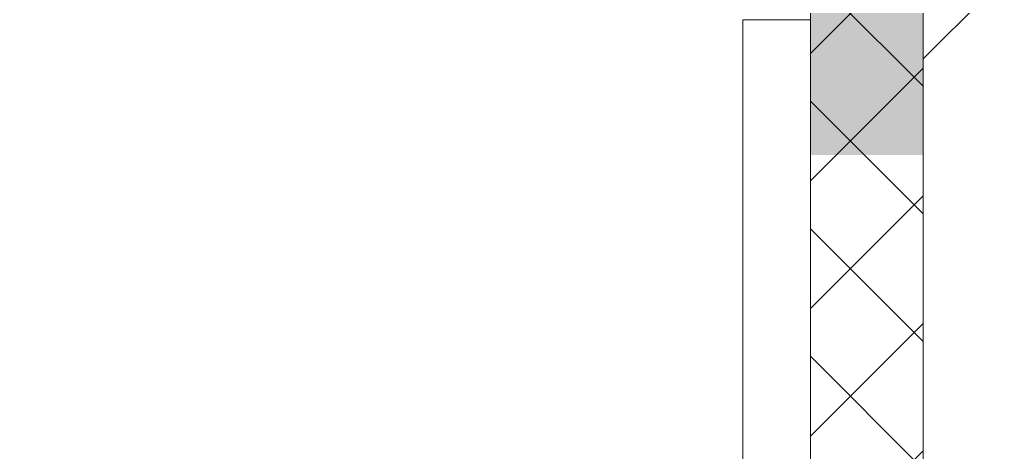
# Model space of a CAD drawing. Header units: millimetres. Extents: x -249154 to 415037, y -45458 to 354837.
# Drawn here: x 66724.4 to 66942.7, y 86910.1 to 87006.1 of the extents above; entities that cross this region are included whole.
import ezdxf

# ---------------------------------------------------------------- set-up
doc = ezdxf.new("R2010")
doc.units = ezdxf.units.MM
doc.layers.add('A-AREA-PATT-1', color=7, linetype='Continuous', lineweight=5, true_color=0xa5bae0, transparency=1)
doc.layers.add('A-DOOR-1', color=7, linetype='Continuous', lineweight=5, true_color=0xc0c0c0)
doc.layers.add('A-DOOR-FRAM-1', color=7, linetype='Continuous', lineweight=5, true_color=0xc0c0c0)
doc.layers.add('A-DOOR-2', color=7, linetype='Continuous', lineweight=5)
doc.layers.add('I-WALL', color=7, linetype='Continuous', lineweight=5)

# ---------------------------------------------------------------- blocks, each defined once
blk = doc.blocks.new('110_Дверь_СКБ_1Ст_Внутренняя1 - Д-7_л__950x2100h_Туалет-V66-Объем проектирования 1 этажа')
at = {"layer": 'A-DOOR-2'}
h = blk.add_hatch(dxfattribs=at)
h.set_pattern_fill('FP_88', color=256, style=0, pattern_type=2)
h.set_pattern_definition([(135, (1826.41, 174.685), (-14.14214, -14.14214), []), (225, (1826.41, 174.685), (14.14214, -14.14214), [])])
h.paths.add_polyline_path([(487.5, -110), (487.5, 110), (462.5, 109.64), (462.5, -110)])
at = {"layer": 'A-DOOR-FRAM-1'}
for p, q in [((462.5, 110), (462.5, -110)), ((487.5, -110), (487.5, 110)), ((462.5, 30), (447.5, 30)), ((447.5, 30), (447.5, -110)), ((462.5, -110), (462.5, 30))]:
    blk.add_line(p, q, dxfattribs=at)
blk = doc.blocks.new('1floor')
at = {"layer": 'A-AREA-PATT-1'}
h = blk.add_hatch(color=256, dxfattribs=at)
h.paths.add_polyline_path([(71645.98, 7790), (71660, 7790), (71660, 7900), (71635, 7900), (71635, 7790)])
h.paths.add_polyline_path([(70710, 7790), (70735, 7790), (70735, 7900), (70710, 7897.97)])
h.paths.add_polyline_path([(68285, 7790), (68285, 7900), (68260, 7900), (68260, 7790), (68270.72, 7790)])
h.paths.add_polyline_path([(69335, 7790), (69360, 7790), (69360, 7900), (69335, 7899.63), (69335, 7892.92)])
h.paths.add_polyline_path([(65910, 7790), (65935, 7790), (65935, 7900), (65910, 7900)])
h.paths.add_polyline_path([(66835, 7790), (66860, 7790), (66860, 7900), (66835, 7899.64), (66835, 7892.92)])
h.paths.add_polyline_path([(75520, 9340), (75520, 9430), (75500, 9430), (75500, 9380), (75503, 9380), (75503, 9340)])
h.paths.add_polyline_path([(75514.55, 10740), (75520, 10740), (75520, 10879.5), (75480, 10879.5), (75480, 10830), (75503, 10830), (75503, 10790), (75500, 10790), (75500, 10740), (75503.86, 10740)])
h.paths.add_polyline_path([(48763.49, 11700), (48781, 11700), (48781, 11783), (49146, 11783), (49146, 11780), (49196, 11780), (49196, 11783), (50616, 11783), (50616, 11780), (50666, 11780), (50666, 11783), (51689.5, 11783), (51689.5, 11800), (48760, 11800), (48760, 11700)])
h.paths.add_polyline_path([(47689, 11780), (47699, 11780), (47699, 11783), (48160, 11783), (48159.18, 11800), (45930.5, 11800), (45930.5, 11783), (46230, 11783), (46230, 11780), (46280, 11780.52), (46280, 11783), (47649, 11783), (47649, 11780)])
at = {"layer": 'I-WALL'}
h = blk.add_hatch(dxfattribs=at)
h.set_pattern_fill('FP_1', color=256, style=0, pattern_type=2)
h.set_pattern_definition([(45, (0, 0), (-114.04925, 114.04925), []), (45, (114.05, 0), (-114.04925, 114.04925), [201.612, -40.322, 6.706, -33.617])])
h.paths.add_polyline_path([(71690, 7680), (71860, 7680), (71860, 7900), (71660, 7900), (71660, 7680)])
h.paths.add_polyline_path([(70320, 7680), (70710, 7680), (70710, 7900), (69360, 7900), (69360, 7680), (70020, 7680)])
h.paths.add_polyline_path([(68230, 7680), (68260, 7680), (68260, 7900), (66860, 7900), (66860, 7680), (68110.26, 7680)])
at = {"layer": 'A-DOOR-1'}
blk.add_blockref('110_Дверь_СКБ_1Ст_Внутренняя1 - Д-7_л__950x2100h_Туалет-V66-Объем проектирования 1 этажа', (66372.5, 7790), dxfattribs=at)

msp = doc.modelspace()

# ---------------------------------------------------------------- block references
msp.add_blockref('1floor', (64.7, 79186.05))

doc.saveas('drawing.dxf')
